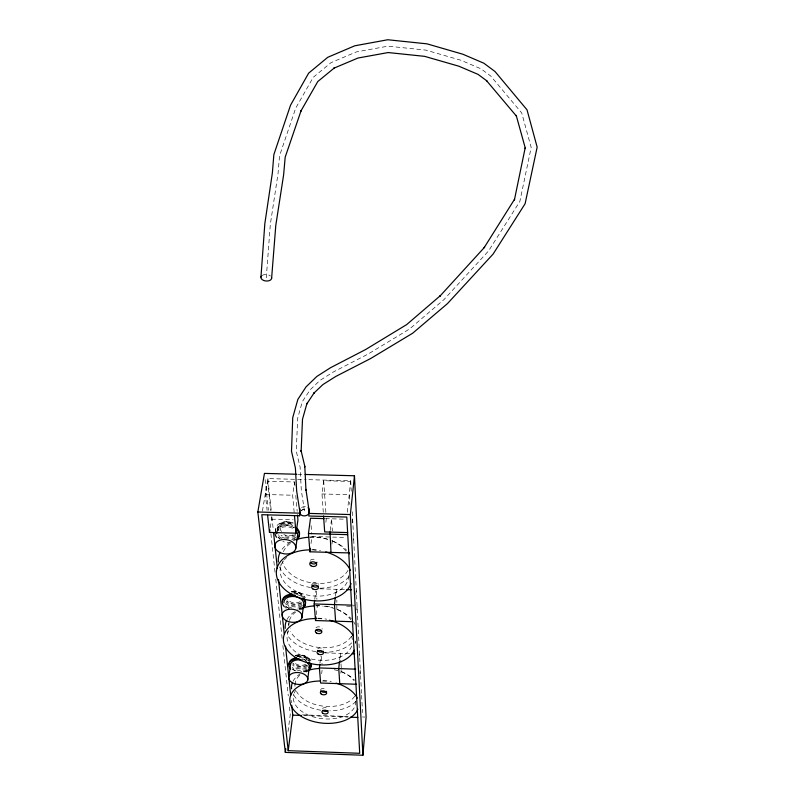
<?xml version="1.0" encoding="UTF-8"?>
<svg xmlns="http://www.w3.org/2000/svg" width="795" height="795" viewBox="0 0 795 795"><rect width="100%" height="100%" fill="white"/><g stroke="black" fill="none" stroke-linecap="round" stroke-linejoin="round"><path stroke-width="0.6" stroke-dasharray="3.98 2.98" d="M266.285 277.773L270.31 224.508L278.002 173.837L279.532 155.85L295.69 108.17L313.23 77.344L331.058 62.626L356.359 51.923L387.96 46.16L425.832 50.105L460.852 60.221L480.935 68.797L490.714 76.022L521.709 112.95L531.179 147.463L519.841 201.473L488.607 250.902L443.938 299.616L409.683 328.901L368.194 354.004L333.115 372.11L319.878 380.507L310.08 389.878L302.299 401.714L297.618 418.438L296.306 451.371L300.103 467.082L301.295 490.187L304.694 512.576M359.867 673.812L360.284 669.132M359.31 656.352L359.519 654.007M355.723 641.009L355.514 643.324A36.202 23.015 6.3 0 0 354.739 639.26M356.766 610.033L357.104 606.506M355.812 594.63L356.259 589.92M340.826 673.166L341.184 669.658M339.594 660.397L340.32 653.371L340.926 662.682M353.368 540.044L353.616 537.688M352.304 523.021L352.682 519.403M336.851 609.417L336.851 599.967M347.316 512.228L350.724 480.786L307.446 479.643M335.381 596.359L336.156 589.304L336.543 595.226M321.687 673.693L322.084 670.195M331.932 544.168L332.757 537.092L346.252 537.48M319.938 663.269L320.753 656.253M330.173 530.603L331.575 518.817L332.37 531M316.251 614.664L317.394 605.263L319.868 605.343M325.861 522.285L326.298 518.668M314.77 599.271L315.784 591.043M323.297 512.328L322.005 493.953L323.694 480.717L350.754 481.432M288.029 731.569L290.264 714.417L289.469 707.033M295.074 684.853L295.511 681.434A31.144 19.15 5.9 0 1 300.689 674.389M311.014 543.561L311.938 536.496L330.313 537.023M287.641 633.098L287.959 630.803M288.754 625.069L289.072 622.773M294.17 512.368L292.63 495.235L294.597 481.979L267.617 481.263L265.391 494.5L267.11 510.4M280.784 566.269L281.122 563.973M277.564 528.119L277.167 530.633A10.484 7.175 8 0 1 284.034 525.684A10.484 7.175 8 0 1 294.299 527.86M270.26 527.612L271.622 519.175L271.363 516.73M262.42 511.096L267.885 478.6L296.316 479.345M283.845 521.977L284.6 521.918M297.747 474.267L303.909 474.426M297.559 479.385L306.214 479.614M322.005 493.953L349.323 494.689L349.83 504.497M265.391 494.5L292.63 495.235M325.374 518.648L345.646 519.205M271.622 519.175L293.146 519.771M319.62 588.797L344.434 589.552M352.394 605.164L354.779 605.233M346.59 606.178L353.596 606.396M324.748 652.864L349.919 653.689M302.498 714.844L348.975 716.494M362.431 716.971L364.875 717.05M303.819 715.55L348.021 717.11M301.106 593.597L302.04 594.104M306.81 656.839L307.715 657.415M267.617 481.263L270.717 510.609M265.103 479.544L268.392 510.291M270.896 533.654L275.249 574.229M275.776 579.148L282.225 639.409M282.891 645.55L288.287 695.973M267.885 478.6L271.254 510.629M271.9 516.79L273.331 530.344M291.218 700.365L291.477 702.83M294.597 481.979L295.134 488.09M295.78 495.434L297.171 511.344M311.074 525.535L311.749 534.061M316.271 591.053L316.927 599.351M321.428 656.233L322.074 664.372M323.694 480.717L325.88 512.546M341.005 663.845L341.303 668.496M350.724 480.786L351.251 491.231M352.294 511.781L360.542 674.23M360.612 675.472L361.556 694.065M361.616 695.307L362.5 712.668M261.992 275.577A5.376 3.24 5.3 0 1 270.479 276.014M300.957 510.956A4.641 3.26 -8.8 0 1 307.367 509.704M300.937 510.817A4.641 3.289 -5 0 1 307.387 509.784M312.346 583.55A3.418 2.266 6.7 0 1 317.662 583.242M318.239 583.729A3.418 2.266 6.7 0 1 318.626 584.285M315.953 627.812A3.309 2.127 6.4 0 1 318.725 626.828A3.309 2.127 6.4 0 1 321.667 628M322.035 628.527A3.309 2.127 6.4 0 1 322.194 629.083M310.447 560.326A3.478 2.335 6.9 0 1 313.349 559.233A3.478 2.335 6.9 0 1 316.44 560.505M354.709 696.231A31.144 19.15 5.9 0 1 324.996 706.318A31.144 19.15 5.9 0 1 296.515 691.402M294.965 686.403A31.144 19.15 5.9 0 1 295.034 683.392M304.624 671.845A31.144 19.15 5.9 0 1 306.701 670.871M341.343 671.487A31.144 19.15 5.9 0 1 353.835 680.54M351.36 636.437A32.585 20.948 6.3 0 1 320.325 647.587A32.585 20.948 6.3 0 1 290.483 631.399M288.843 625.923A32.585 20.948 6.3 0 1 288.903 622.624M289.39 620.478A32.585 20.948 6.3 0 1 295.978 611.792M315.883 605.552A32.585 20.948 6.3 0 1 319.56 605.532M325.721 606.098A32.585 20.948 6.3 0 1 332.866 607.758M337.299 609.397A32.585 20.948 6.3 0 1 350.764 619.792M348.001 570.353A34.175 23.025 6.9 0 1 312.703 583.003A34.175 23.025 6.9 0 1 282.454 561.618M283.368 551.69A34.175 23.025 6.9 0 1 290.493 543.313M309.742 537.102A34.175 23.025 6.9 0 1 328.653 539.567M331.734 540.719A34.175 23.025 6.9 0 1 346.352 551.631M307.427 666.578A9.51 5.943 6.7 0 1 292.471 664.849M297.34 656.223A9.51 5.943 6.7 0 1 309.354 660.874M301.782 604.15A9.967 6.519 7.3 0 1 286.13 602.312M293.733 592.692A9.967 6.519 7.3 0 1 303.779 597.89M295.591 535.591A10.464 7.175 8.1 0 1 280.953 535.174M277.405 529.987A10.464 7.175 8.1 0 1 281.977 523.826A10.464 7.175 8.1 0 1 292.401 524.124M322.541 708.524A3.11 1.878 5.8 0 1 325.96 707.759A3.11 1.878 5.8 0 1 328.405 709.667M320.693 689.712A3.16 1.938 6 0 1 323.207 688.361A3.16 1.938 6 0 1 326.427 689.434M317.682 648.919A3.26 2.057 6.2 0 1 321.26 648.074A3.26 2.057 6.2 0 1 323.813 650.161M351.797 642.787A35.904 23.045 6.3 0 1 322.71 652.288M315.814 651.632A35.904 23.045 6.3 0 1 287.084 634.34M287.055 619.484A35.904 23.045 6.3 0 1 297.966 609.864M299.029 609.387A35.904 23.045 6.3 0 1 301.226 608.513M315.545 605.87A35.904 23.045 6.3 0 1 322.651 606.088M323.843 606.217A35.904 23.045 6.3 0 1 335.341 608.841M337.478 609.646A35.904 23.045 6.3 0 1 351.261 618.758M353.497 621.591A35.904 23.045 6.3 0 1 355.166 624.542M355.842 701.488A34.314 21.048 5.9 0 1 329.776 710.849M320.683 710.193A34.314 21.048 5.9 0 1 293.266 694.283M293.027 681.226A34.314 21.048 5.9 0 1 300.063 673.971M303.769 671.984A34.314 21.048 5.9 0 1 306.89 670.751M334.109 669.688A34.314 21.048 5.9 0 1 339.495 671.179M341.532 671.924A34.314 21.048 5.9 0 1 354.669 680.281M348.925 576.723A37.653 25.321 6.9 0 1 320.097 588.201M310.477 587.485A37.653 25.321 6.9 0 1 279.383 566.447M282.066 549.295A37.653 25.321 6.9 0 1 289.479 542.816M310 537.172A37.653 25.321 6.9 0 1 330.79 540.352M333.026 541.226A37.653 25.321 6.9 0 1 346.739 550.349M322.551 681.037A34.582 21.008 5.9 0 1 329.418 681.693M317.563 618.57A36.202 23.015 6.3 0 1 323.555 619.076M312.067 549.882A37.981 25.311 6.8 0 1 318.795 550.478M355.822 701.101A31.383 19.11 5.9 0 1 321.995 718.67A31.383 19.11 5.9 0 1 293.892 693.965M294.259 693.011A31.383 19.11 5.9 0 1 295.859 690.249M322.989 680.48A31.383 19.11 5.9 0 1 331.257 681.434M351.658 646.057A32.853 20.928 6.3 0 1 308.778 658.34A32.853 20.928 6.3 0 1 290.394 628.06M318.04 618.192A32.853 20.928 6.3 0 1 326.695 619.206M351.509 636.229A32.853 20.928 6.3 0 1 352.364 639.558M348.816 575.51A34.473 23.005 6.8 0 1 306.492 594.849A34.473 23.005 6.8 0 1 283.646 560.714M284.332 559.869A34.473 23.005 6.8 0 1 286.766 557.444M312.594 549.713A34.473 23.005 6.8 0 1 320.564 550.577M307.118 669.072A9.53 5.943 6.7 0 1 292.143 667.343M304.296 659.562A9.53 5.943 6.7 0 1 306.353 660.595M301.454 606.664A9.977 6.509 7.3 0 1 297.181 608.215M292.073 608.056A9.977 6.509 7.3 0 1 285.773 604.826M295.233 538.106A10.484 7.175 8 0 1 291.596 539.666M282.036 538.533A10.484 7.175 8 0 1 277.554 534.379M301.543 507.548A4.651 3.289 -4.9 0 1 307.178 507.18M308.291 669.817A11.12 6.936 6.7 0 1 300.699 671.586M295.114 670.473A11.12 6.936 6.7 0 1 292.729 669.291M299.367 657.584A11.12 6.936 6.7 0 1 309.295 661.43M308.142 671.069A11.13 6.936 6.7 0 1 305.966 672.093M302.1 659.174A11.13 6.936 6.7 0 1 306.502 660.734M306.423 668.347A11.1 6.936 6.7 0 1 293.057 666.796M295.064 655.597A11.1 6.936 6.7 0 1 311.392 662.493M307.576 665.326A9.51 5.943 6.7 0 1 292.639 663.596M295.273 655.507A9.51 5.943 6.7 0 1 304.753 655.815A9.51 5.943 6.7 0 1 309.971 661.192M305.817 664.222A7.125 4.462 6.7 0 1 294.607 662.921M296.595 656.849A7.125 4.462 6.7 0 1 303.69 657.087A7.125 4.462 6.7 0 1 307.605 661.112M306.969 670.324A9.54 5.943 6.7 0 1 302.875 671.725M295.651 670.891A9.54 5.943 6.7 0 1 291.974 668.595M306.989 664.958A8.715 5.446 6.7 0 1 293.295 663.368M295.71 655.955A8.715 5.446 6.7 0 1 304.406 656.243A8.715 5.446 6.7 0 1 309.175 661.162M302.686 607.469A11.647 7.602 7.3 0 1 298.642 609.109M288.893 608.245A11.647 7.602 7.3 0 1 284.998 605.909M293.285 594.094A11.647 7.602 7.3 0 1 295.313 594.282M296.316 594.451A11.647 7.602 7.3 0 1 303.7 598.277M302.319 605.383A11.627 7.602 7.3 0 1 285.355 603.395M291.626 591.639A11.627 7.602 7.3 0 1 305.35 597.661M301.951 602.898A9.957 6.519 7.3 0 1 286.309 601.06M291.358 591.589A9.957 6.519 7.3 0 1 304.435 598.357M300.103 601.686A7.463 4.889 7.3 0 1 287.502 599.102M294.061 593.1A7.463 4.889 7.3 0 1 301.593 596.995M301.285 607.927A9.987 6.509 7.3 0 1 299.337 608.9M289.45 608.592A9.987 6.509 7.3 0 1 285.594 606.088M302.527 608.731A11.657 7.602 7.3 0 1 300.242 609.864M286.21 608.225A11.657 7.602 7.3 0 1 284.819 607.161M301.335 602.501A9.123 5.972 7.3 0 1 286.985 600.811M291.626 592.126A9.123 5.972 7.3 0 1 303.153 596.757M295.054 539.368A10.494 7.165 8 0 1 293.007 540.451M280.377 538.95A10.494 7.165 8 0 1 278.578 537.41M276.978 531.895A10.494 7.165 8 0 1 283.845 526.946A10.494 7.165 8 0 1 294.12 529.122M291.129 542.26A12.243 8.367 8 0 1 282.841 541.524M294.448 527.771A12.243 8.367 8 0 0 275.269 531.527L275.467 530.275A12.223 8.367 8 0 1 292.808 525.614M296.525 538.99A12.223 8.367 8 0 1 294.15 540.252M279.433 538.503A12.223 8.367 8 0 1 277.962 537.341M295.77 534.339A10.454 7.175 8.1 0 1 283.398 535.124M278.141 530.613A10.454 7.175 8.1 0 1 281.092 523.07A10.454 7.175 8.1 0 1 292.58 522.871L293.166 523.09A12.203 8.367 8.1 0 0 279.751 523.319A12.203 8.367 8.1 0 0 276.312 532.133M296.157 536.943A12.203 8.367 8.1 0 1 291.676 538.483M288.585 538.682A12.203 8.367 8.1 0 1 286.478 538.493M285.435 538.304A12.203 8.367 8.1 0 1 278.349 534.826M281.5 531.547A7.841 5.376 8.1 0 1 283.626 524.193A7.841 5.376 8.1 0 1 294.458 526.489M293.246 534.886A9.58 6.569 8.1 0 1 283.775 534.618M278.956 530.484A9.58 6.569 8.1 0 1 281.668 523.567A9.58 6.569 8.1 0 1 292.192 523.388"/><path stroke-width="1.19" d="M260.959 277.077L264.834 223.643L272.367 172.922L273.868 154.548L290.543 105.188L308.649 73.15L327.759 57.3L354.759 45.802L387.761 39.75L426.995 43.844L462.859 54.229L483.837 63.203L494.997 71.5L527.025 109.839L537.162 147.164L525.097 203.739L493.109 254.062L447.436 303.64L412.684 333.204L370.738 358.475L335.679 376.502L322.889 384.581L313.558 393.465L314.104 392.899L306.741 404.029L307.019 403.234L302.507 419.203L301.116 451.451L301.076 450.596L304.793 466.198L305.966 490.267L305.926 489.412L309.056 510.519M271.602 278.469L275.795 225.373L283.636 174.761L285.186 157.162L301.166 110.455L300.828 111.161L317.801 81.527L334.337 67.943L333.87 68.191L357.969 58.035L388.159 52.55L424.679 56.356L458.854 66.204L478.043 74.372L486.868 80.871L486.441 80.534L516.402 116.07L516.203 115.364L525.416 148.556L525.197 147.771L514.405 199.982L514.574 199.217L484.105 247.742L484.592 247.215L439.983 296.098L440.44 295.601L406.682 324.589L365.64 349.522L330.551 367.707L316.877 376.423L306.055 386.857L297.857 399.398L292.729 417.673L291.497 451.292L295.402 467.967L296.654 490.962L300.142 513.461A4.641 3.26 -8.8 0 0 304.237 515.885A4.641 3.26 -8.8 0 0 309.007 513.401M296.515 474.237L264.447 473.403L257.838 512L285.326 752.398L362.918 755.25L366.097 717.1L354.481 475.758L305.141 474.466M339.475 661.569L338.75 668.595L339.763 683.69M362.918 755.25L350.356 514.554L354.481 475.758M335.252 597.542L334.466 604.607L335.579 621.173M356.528 684.256L320.633 683.034L319.401 667.949L319.809 664.441M330.034 531.785L330.978 552.416M307.635 680.371A9.61 5.933 6.7 0 0 295.263 672.61A9.61 5.933 6.7 0 0 291.884 682.468A9.61 5.933 6.7 0 0 307.635 680.371L309.354 666.19M352.106 621.7L315.536 620.537L315.963 617.009M315.536 620.537L314.184 603.971L314.621 600.444M308.053 507.727A4.651 3.289 -4.9 0 1 309.086 510.102L308.848 516.015L346.789 517.058L359.708 753.302L288.217 750.669L292.779 715.152L291.735 705.294M285.326 752.398L285.803 748.721M349.562 552.952L309.941 551.8L310.398 548.272M301.931 617.785A10.077 6.509 7.2 0 0 288.933 609.318A10.077 6.509 7.2 0 0 285.455 620.15A10.077 6.509 7.2 0 0 301.931 617.785L303.591 605.075A9.987 6.509 7.3 0 0 294.518 596.558A9.987 6.509 7.3 0 0 283.924 602.769M309.941 551.8L308.45 533.534L310.497 518.231L324.131 518.608M288.873 676.644L290.563 664.014M267.637 515.299L269.485 532.421L296.038 533.177L297.926 519.91L297.499 515.011M288.217 750.669L261.813 514.703L299.616 515.756L299.864 509.843A4.651 3.289 -4.9 0 1 300.142 508.999M299.616 515.756L300.083 512.447M295.651 548.957A10.583 7.165 8 0 0 281.977 539.676A10.583 7.165 8 0 0 278.369 551.631A10.583 7.165 8 0 0 295.651 548.957L297.449 536.218A10.494 7.165 8 0 0 295.919 530.682M269.485 532.421L269.873 530.017M257.838 512L299.387 513.153M308.639 513.401L350.356 514.554M347.673 532.58L324.678 531.925L323.555 516.005M308.45 533.534L347.534 534.647M346.799 589.622L351.529 589.771M314.184 603.971L351.191 605.124M352.324 653.768L354.719 653.848M319.401 667.949L355.713 669.161M292.779 715.152L301.365 715.46M350.476 717.199L357.839 717.458M273.589 532.809L277.346 568.544M278.518 579.625L284.222 633.834M285.514 646.156L290.702 695.446M294.498 516.044L296.038 533.177M309.086 510.102L309.295 512.705M304.793 466.198L304.833 467.043M271.582 277.614A5.376 3.24 5.3 0 1 265.649 280.973A5.376 3.24 5.3 0 1 261.307 276.272M318.417 586.014A3.418 2.266 6.7 0 1 314.681 586.958A3.418 2.266 6.7 0 1 311.988 584.683M321.349 630.564A3.309 2.127 6.4 0 1 316.132 629.958M316.927 562.304A3.478 2.335 6.9 0 1 313.727 563.953A3.478 2.335 6.9 0 1 310.249 562.105M328.067 710.601A3.11 1.878 5.8 0 1 322.7 710.412M326.576 691.392A3.16 1.938 6 0 1 323.515 692.236A3.16 1.938 6 0 1 320.773 690.716M322.979 651.592A3.26 2.057 6.2 0 1 317.483 650.489M285.256 628.328A35.904 23.045 6.3 0 1 286.578 620.418M302.219 608.165A35.904 23.045 6.3 0 1 314.363 605.919M278.349 562.015A37.653 25.321 6.9 0 1 280.198 552.277M296.038 539.755A37.653 25.321 6.9 0 1 308.768 537.231M348.24 552.068A37.653 25.321 6.9 0 1 349.562 553.847M291.546 688.788A34.314 21.048 5.9 0 1 292.133 683.312M307.983 670.404A34.314 21.048 5.9 0 1 319.451 668.446M357.849 709.16A34.582 21.008 5.9 0 1 320.375 722.894A34.582 21.008 5.9 0 1 289.817 699.997A34.582 21.008 5.9 0 1 320.276 681.007M336.066 683.153A34.582 21.008 5.9 0 1 357.263 698.199M354.222 650.201A36.202 23.015 6.3 0 1 314.005 664.222A36.202 23.015 6.3 0 1 283.408 638.633A36.202 23.015 6.3 0 1 316.37 618.54M329.428 620.209A36.202 23.015 6.3 0 1 353.457 636.268M351.042 583.52A37.981 25.311 6.8 0 1 309.603 600.314A37.981 25.311 6.8 0 1 276.332 572.47A37.981 25.311 6.8 0 1 310.825 549.862M325.741 551.969A37.981 25.311 6.8 0 1 350.317 570.303M290.404 665.554A9.54 5.943 6.7 0 1 301.782 660.138M306.194 661.847A9.54 5.943 6.7 0 1 309.175 667.73M288.992 664.252A11.12 6.936 6.7 0 1 296.515 657.733M310.557 663.169A11.12 6.936 6.7 0 1 310.875 666.786M309.146 662.692A11.13 6.936 6.7 0 1 308.142 671.069M290.662 669.042A11.13 6.936 6.7 0 1 289.956 662.036A11.13 6.936 6.7 0 1 299.198 658.836M303.7 598.277A11.647 7.602 7.3 0 1 304.386 605.949M282.454 601.457A11.647 7.602 7.3 0 1 292.272 594.094M302.269 598.396A11.657 7.602 7.3 0 1 302.527 608.731M284.222 606.585A11.657 7.602 7.3 0 1 283.934 598.347A11.657 7.602 7.3 0 1 295.144 595.534M296.217 527.602A12.223 8.367 8 0 1 298.294 537.311M296.038 528.864A12.243 8.367 8 0 1 296.346 540.252M276.59 537.301A12.243 8.367 8 0 1 275.08 533.713M276.809 533.763A10.494 7.165 8 0 1 276.978 531.895M312.783 588.876A3.428 2.266 6.7 0 0 318.397 588.032A3.428 2.266 6.7 0 0 314.015 585.11A3.428 2.266 6.7 0 0 312.783 588.876M316.38 632.959A3.319 2.127 6.4 0 0 321.826 632.184A3.319 2.127 6.4 0 0 317.583 629.431A3.319 2.127 6.4 0 0 316.38 632.959M310.895 565.752A3.478 2.335 6.9 0 0 316.609 564.867A3.478 2.335 6.9 0 0 312.137 561.856A3.478 2.335 6.9 0 0 310.895 565.752M321.369 694.154A3.17 1.938 6 0 0 326.576 693.469A3.17 1.938 6 0 0 322.531 690.934A3.17 1.938 6 0 0 321.369 694.154M318.099 653.987A3.269 2.057 6.2 0 0 323.456 653.242A3.269 2.057 6.2 0 0 319.282 650.568A3.269 2.057 6.2 0 0 318.099 653.987M322.939 713.354A3.12 1.878 5.8 0 0 328.067 712.688A3.12 1.878 5.8 0 0 324.082 710.233A3.12 1.878 5.8 0 0 322.939 713.354"/></g></svg>
